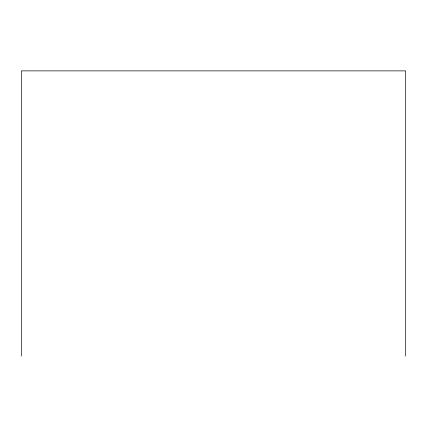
<?xml version="1.0" encoding="UTF-8"?>
<svg xmlns="http://www.w3.org/2000/svg" width="427" height="427" viewBox="0 0 427 427"><rect width="100%" height="100%" fill="white"/><g stroke="black" fill="none" stroke-linecap="round" stroke-linejoin="round"><path stroke-width="0.64" d="M405.65 356.118L405.65 70.882L21.35 70.882L21.35 356.118"/></g></svg>
